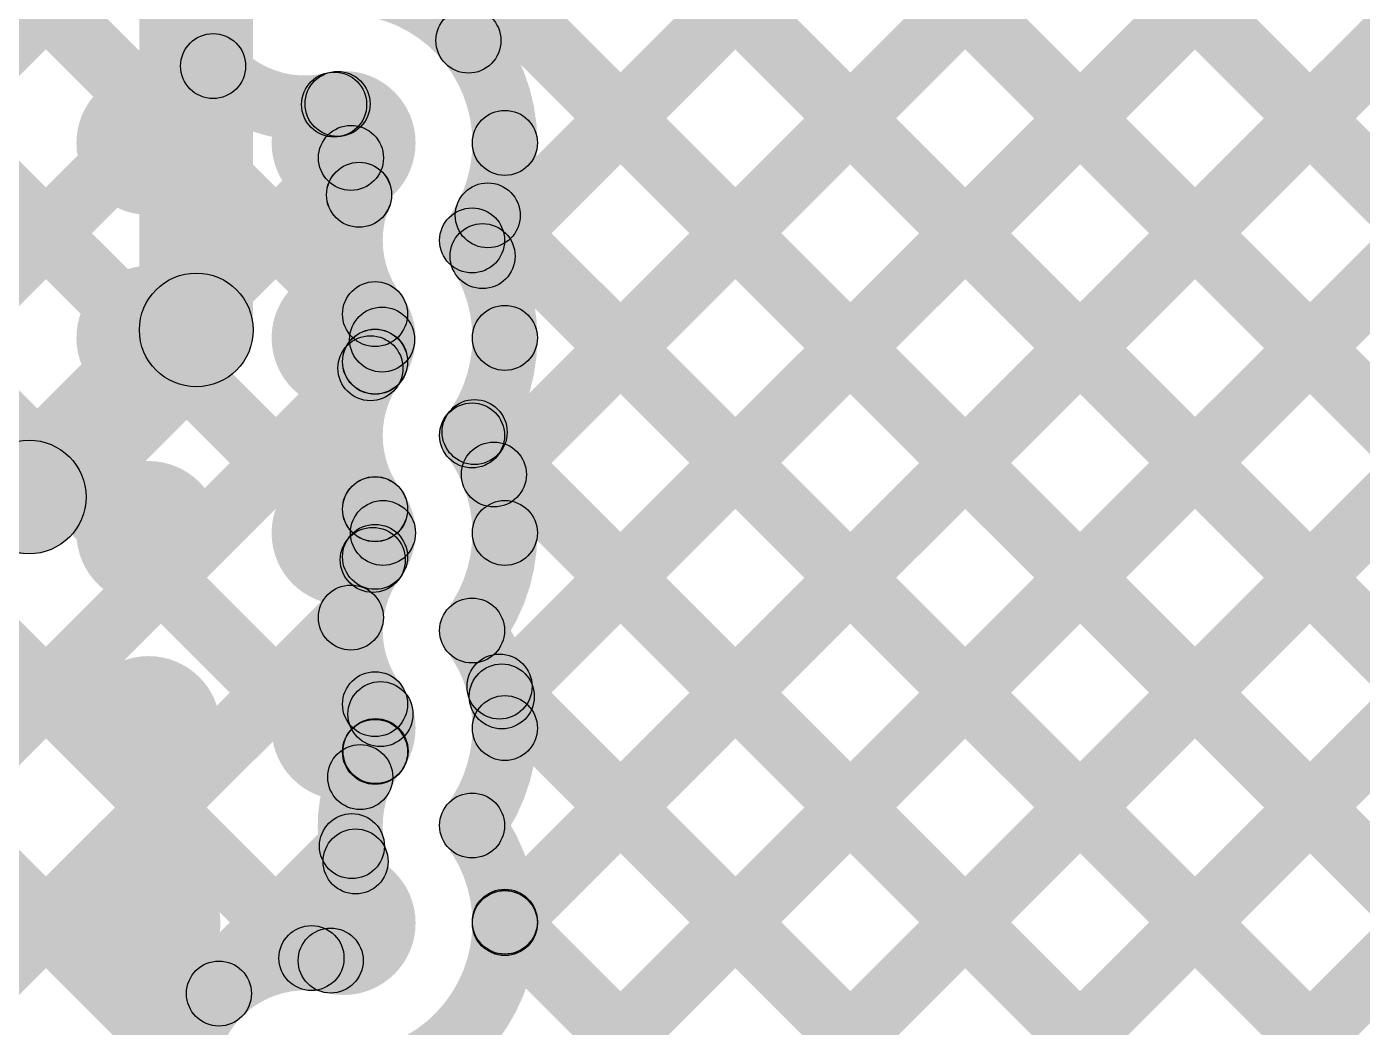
# Model space of a CAD drawing. Header units: millimetres. Extents: x -0.28 to 3.03, y -0.05 to 3.12.
# Drawn here: x 1.8301 to 1.9945, y 1.2201 to 1.3433 of the extents above; entities that cross this region are included whole.
import ezdxf

# ---------------------------------------------------------------- set-up
doc = ezdxf.new("R2010")
doc.units = ezdxf.units.MM
doc.header["$MEASUREMENT"] = 0
for name, color, linetype in [('BottomLayer', 5, 'Continuous'), ('TopLayer', 1, 'Continuous'), ('TopOverlay', 2, 'Continuous'), ('ViaHoleLayer', 16, 'Continuous')]:
    doc.layers.add(name, color=color, linetype=linetype)

msp = doc.modelspace()

# ---------------------------------------------------------------- hatches: boundary and pattern name
at = {"layer": 'BottomLayer'}
for points in [[(1.67102, 0.95279), (1.66537, 0.95845), (2.39858, 1.69166), (2.40423, 1.686)], [(1.69931, 0.95279), (1.69365, 0.95845), (2.42686, 1.69166), (2.43252, 1.686)], [(1.86719, 1.17725), (1.86154, 1.1829), (2.37029, 1.69166), (2.37595, 1.686)], [(1.88731, 1.33879), (1.88166, 1.34445), (2.22887, 1.69166), (2.23453, 1.686)], [(1.88907, 1.31226), (1.88341, 1.31792), (2.25715, 1.69166), (2.26281, 1.686)], [(1.89046, 1.28537), (1.88481, 1.29103), (2.28544, 1.69166), (2.29109, 1.686)], [(1.89143, 1.25805), (1.88577, 1.26371), (2.31372, 1.69166), (2.31938, 1.686)], [(1.89181, 1.23015), (1.88616, 1.23581), (2.34201, 1.69166), (2.34766, 1.686)], [(1.62628, 1.65989), (1.63193, 1.66555), (2.08033, 1.21716), (2.07467, 1.2115)], [(1.65342, 1.66103), (1.65908, 1.66669), (2.08034, 1.24543), (2.07468, 1.23977)], [(1.72759, 0.95279), (1.72193, 0.95845), (2.39567, 1.63219), (2.40133, 1.62653)], [(1.70361, 1.55427), (1.70927, 1.55993), (2.08033, 1.18887), (2.07467, 1.18321)], [(1.67206, 1.47269), (1.67771, 1.47835), (1.87555, 1.28051), (1.86989, 1.27486)], [(1.70063, 1.4724), (1.70629, 1.47806), (1.8767, 1.30764), (1.87105, 1.30199)], [(1.64543, 1.47103), (1.65109, 1.47669), (1.87401, 1.25377), (1.86835, 1.24811)], [(1.62135, 1.46683), (1.62701, 1.47249), (1.868, 1.23149), (1.86235, 1.22583)], [(1.60991, 1.44998), (1.61557, 1.45564), (1.8524, 1.21881), (1.84675, 1.21315)], [(1.86125, 1.36835), (1.86691, 1.37401), (2.08033, 1.16059), (2.07467, 1.15493)], [(1.6004, 1.10844), (1.59474, 1.1141), (1.84385, 1.36321), (1.8495, 1.35755)], [(1.6222, 1.10196), (1.61655, 1.10762), (1.85024, 1.34132), (1.8559, 1.33566)], [(1.63529, 1.08677), (1.62964, 1.09243), (1.86722, 1.33001), (1.87287, 1.32435)], [(1.88404, 1.31728), (1.88969, 1.32294), (2.08033, 1.1323), (2.07467, 1.12665)], [(1.66183, 1.08502), (1.65617, 1.09068), (1.8696, 1.3041), (1.87526, 1.29845)], [(1.88243, 1.2906), (1.88808, 1.29626), (2.08033, 1.10402), (2.07467, 1.09836)], [(1.69133, 1.08624), (1.68567, 1.09189), (1.8672, 1.27342), (1.87286, 1.26776)], [(1.88549, 1.25926), (1.89115, 1.26492), (2.08033, 1.07573), (2.07467, 1.07008)], [(1.71922, 1.08585), (1.71357, 1.09151), (1.86733, 1.24527), (1.87299, 1.23961)], [(1.88616, 1.23031), (1.89181, 1.23597), (2.08033, 1.04745), (2.07467, 1.04179)]]:
    msp.add_hatch(color=5, dxfattribs=at).paths.add_polyline_path(points)
h = msp.add_hatch(color=5, dxfattribs=at)
edge = h.paths.add_edge_path()
edge.add_arc((1.88449, 1.34162), 0.004, 0, 360)
h = msp.add_hatch(color=5, dxfattribs=at)
edge = h.paths.add_edge_path()
edge.add_arc((1.85307, 1.33849), 0.004, 0, 360)
h = msp.add_hatch(color=5, dxfattribs=at)
edge = h.paths.add_edge_path()
edge.add_arc((1.84511, 1.32903), 0.00886, 0, 360)
h = msp.add_hatch(color=5, dxfattribs=at)
edge = h.paths.add_edge_path()
edge.add_arc((1.86913, 1.32903), 0.00886, 0, 360)
h = msp.add_hatch(color=5, dxfattribs=at)
edge = h.paths.add_edge_path()
edge.add_arc((1.86797, 1.33375), 0.004, 0, 360)
h = msp.add_hatch(color=5, dxfattribs=at)
edge = h.paths.add_edge_path()
edge.add_arc((1.86797, 1.33375), 0.004, 0, 360)
h = msp.add_hatch(color=5, dxfattribs=at)
edge = h.paths.add_edge_path()
edge.add_arc((1.86839, 1.33383), 0.004, 0, 360)
h = msp.add_hatch(color=5, dxfattribs=at)
edge = h.paths.add_edge_path()
edge.add_arc((1.88898, 1.32903), 0.004, 0, 360)
h = msp.add_hatch(color=5, dxfattribs=at)
edge = h.paths.add_edge_path()
edge.add_arc((1.88898, 1.32903), 0.004, 0, 360)
h = msp.add_hatch(color=5, dxfattribs=at)
edge = h.paths.add_edge_path()
edge.add_arc((1.87004, 1.32718), 0.004, 0, 360)
h = msp.add_hatch(color=5, dxfattribs=at)
edge = h.paths.add_edge_path()
edge.add_arc((1.87104, 1.32264), 0.004, 0, 360)
h = msp.add_hatch(color=5, dxfattribs=at)
edge = h.paths.add_edge_path()
edge.add_arc((1.87104, 1.32264), 0.004, 0, 360)
h = msp.add_hatch(color=5, dxfattribs=at)
edge = h.paths.add_edge_path()
edge.add_arc((1.87103, 1.32264), 0.004, 0, 360)
h = msp.add_hatch(color=5, dxfattribs=at)
edge = h.paths.add_edge_path()
edge.add_arc((1.88687, 1.32011), 0.004, 0, 360)
h = msp.add_hatch(color=5, dxfattribs=at)
edge = h.paths.add_edge_path()
edge.add_arc((1.88494, 1.31702), 0.004, 0, 360)
h = msp.add_hatch(color=5, dxfattribs=at)
edge = h.paths.add_edge_path()
edge.add_arc((1.88494, 1.31702), 0.004, 0, 360)
h = msp.add_hatch(color=5, dxfattribs=at)
edge = h.paths.add_edge_path()
edge.add_arc((1.88624, 1.31509), 0.004, 0, 360)
h = msp.add_hatch(color=5, dxfattribs=at)
edge = h.paths.add_edge_path()
edge.add_arc((1.84511, 1.30502), 0.00886, 0, 360)
h = msp.add_hatch(color=5, dxfattribs=at)
edge = h.paths.add_edge_path()
edge.add_arc((1.86913, 1.30502), 0.00886, 0, 360)
h = msp.add_hatch(color=5, dxfattribs=at)
edge = h.paths.add_edge_path()
edge.add_arc((1.873, 1.30795), 0.004, 0, 360)
h = msp.add_hatch(color=5, dxfattribs=at)
edge = h.paths.add_edge_path()
edge.add_arc((1.873, 1.30795), 0.004, 0, 360)
h = msp.add_hatch(color=5, dxfattribs=at)
edge = h.paths.add_edge_path()
edge.add_arc((1.87387, 1.30482), 0.004, 0, 360)
h = msp.add_hatch(color=5, dxfattribs=at)
edge = h.paths.add_edge_path()
edge.add_arc((1.88898, 1.30502), 0.004, 0, 360)
h = msp.add_hatch(color=5, dxfattribs=at)
edge = h.paths.add_edge_path()
edge.add_arc((1.88898, 1.30502), 0.004, 0, 360)
h = msp.add_hatch(color=5, dxfattribs=at)
edge = h.paths.add_edge_path()
edge.add_arc((1.87243, 1.30128), 0.004, 0, 360)
h = msp.add_hatch(color=5, dxfattribs=at)
edge = h.paths.add_edge_path()
edge.add_arc((1.873, 1.30208), 0.004, 0, 360)
h = msp.add_hatch(color=5, dxfattribs=at)
edge = h.paths.add_edge_path()
edge.add_arc((1.87301, 1.3021), 0.004, 0, 360)
h = msp.add_hatch(color=5, dxfattribs=at)
edge = h.paths.add_edge_path()
edge.add_arc((1.88494, 1.29301), 0.004, 0, 360)
h = msp.add_hatch(color=5, dxfattribs=at)
edge = h.paths.add_edge_path()
edge.add_arc((1.88494, 1.29301), 0.004, 0, 360)
h = msp.add_hatch(color=5, dxfattribs=at)
edge = h.paths.add_edge_path()
edge.add_arc((1.88526, 1.29343), 0.004, 0, 360)
h = msp.add_hatch(color=5, dxfattribs=at)
edge = h.paths.add_edge_path()
edge.add_arc((1.88763, 1.2882), 0.004, 0, 360)
h = msp.add_hatch(color=5, dxfattribs=at)
edge = h.paths.add_edge_path()
edge.add_arc((1.84511, 1.281), 0.00886, 0, 360)
h = msp.add_hatch(color=5, dxfattribs=at)
edge = h.paths.add_edge_path()
edge.add_arc((1.86913, 1.281), 0.00886, 0, 360)
h = msp.add_hatch(color=5, dxfattribs=at)
edge = h.paths.add_edge_path()
edge.add_arc((1.873, 1.28394), 0.004, 0, 360)
h = msp.add_hatch(color=5, dxfattribs=at)
edge = h.paths.add_edge_path()
edge.add_arc((1.87301, 1.28392), 0.004, 0, 360)
h = msp.add_hatch(color=5, dxfattribs=at)
edge = h.paths.add_edge_path()
edge.add_arc((1.87301, 1.28392), 0.004, 0, 360)
h = msp.add_hatch(color=5, dxfattribs=at)
edge = h.paths.add_edge_path()
edge.add_arc((1.87398, 1.281), 0.004, 0, 360)
h = msp.add_hatch(color=5, dxfattribs=at)
edge = h.paths.add_edge_path()
edge.add_arc((1.87398, 1.281), 0.004, 0, 360)
h = msp.add_hatch(color=5, dxfattribs=at)
edge = h.paths.add_edge_path()
edge.add_arc((1.88898, 1.281), 0.004, 0, 360)
h = msp.add_hatch(color=5, dxfattribs=at)
edge = h.paths.add_edge_path()
edge.add_arc((1.88898, 1.281), 0.004, 0, 360)
h = msp.add_hatch(color=5, dxfattribs=at)
edge = h.paths.add_edge_path()
edge.add_arc((1.87272, 1.27769), 0.004, 0, 360)
h = msp.add_hatch(color=5, dxfattribs=at)
edge = h.paths.add_edge_path()
edge.add_arc((1.873, 1.27806), 0.004, 0, 360)
h = msp.add_hatch(color=5, dxfattribs=at)
edge = h.paths.add_edge_path()
edge.add_arc((1.873, 1.27806), 0.004, 0, 360)
h = msp.add_hatch(color=5, dxfattribs=at)
edge = h.paths.add_edge_path()
edge.add_arc((1.873, 1.27806), 0.004, 0, 360)
h = msp.add_hatch(color=5, dxfattribs=at)
edge = h.paths.add_edge_path()
edge.add_arc((1.87003, 1.27059), 0.004, 0, 360)
h = msp.add_hatch(color=5, dxfattribs=at)
edge = h.paths.add_edge_path()
edge.add_arc((1.88494, 1.26899), 0.004, 0, 360)
h = msp.add_hatch(color=5, dxfattribs=at)
edge = h.paths.add_edge_path()
edge.add_arc((1.88494, 1.26899), 0.004, 0, 360)
h = msp.add_hatch(color=5, dxfattribs=at)
edge = h.paths.add_edge_path()
edge.add_arc((1.84511, 1.25698), 0.00886, 0, 360)
h = msp.add_hatch(color=5, dxfattribs=at)
edge = h.paths.add_edge_path()
edge.add_arc((1.86913, 1.25698), 0.00886, 0, 360)
h = msp.add_hatch(color=5, dxfattribs=at)
edge = h.paths.add_edge_path()
edge.add_arc((1.88832, 1.26209), 0.004, 0, 360)
h = msp.add_hatch(color=5, dxfattribs=at)
edge = h.paths.add_edge_path()
edge.add_arc((1.8886, 1.26088), 0.004, 0, 360)
h = msp.add_hatch(color=5, dxfattribs=at)
edge = h.paths.add_edge_path()
edge.add_arc((1.873, 1.25992), 0.004, 0, 360)
h = msp.add_hatch(color=5, dxfattribs=at)
edge = h.paths.add_edge_path()
edge.add_arc((1.873, 1.25992), 0.004, 0, 360)
h = msp.add_hatch(color=5, dxfattribs=at)
edge = h.paths.add_edge_path()
edge.add_arc((1.87367, 1.2587), 0.004, 0, 360)
h = msp.add_hatch(color=5, dxfattribs=at)
edge = h.paths.add_edge_path()
edge.add_arc((1.88898, 1.25698), 0.004, 0, 360)
h = msp.add_hatch(color=5, dxfattribs=at)
edge = h.paths.add_edge_path()
edge.add_arc((1.88898, 1.25698), 0.004, 0, 360)
h = msp.add_hatch(color=5, dxfattribs=at)
edge = h.paths.add_edge_path()
edge.add_arc((1.873, 1.25405), 0.004, 0, 360)
h = msp.add_hatch(color=5, dxfattribs=at)
edge = h.paths.add_edge_path()
edge.add_arc((1.87301, 1.25407), 0.004, 0, 360)
h = msp.add_hatch(color=5, dxfattribs=at)
edge = h.paths.add_edge_path()
edge.add_arc((1.87306, 1.25414), 0.004, 0, 360)
h = msp.add_hatch(color=5, dxfattribs=at)
edge = h.paths.add_edge_path()
edge.add_arc((1.87118, 1.25094), 0.004, 0, 360)
h = msp.add_hatch(color=5, dxfattribs=at)
edge = h.paths.add_edge_path()
edge.add_arc((1.88494, 1.24498), 0.004, 0, 360)
h = msp.add_hatch(color=5, dxfattribs=at)
edge = h.paths.add_edge_path()
edge.add_arc((1.88494, 1.24498), 0.004, 0, 360)
h = msp.add_hatch(color=5, dxfattribs=at)
edge = h.paths.add_edge_path()
edge.add_arc((1.87016, 1.24244), 0.004, 0, 360)
h = msp.add_hatch(color=5, dxfattribs=at)
edge = h.paths.add_edge_path()
edge.add_arc((1.87061, 1.24056), 0.004, 0, 360)
h = msp.add_hatch(color=5, dxfattribs=at)
edge = h.paths.add_edge_path()
edge.add_arc((1.87061, 1.24056), 0.004, 0, 360)
h = msp.add_hatch(color=5, dxfattribs=at)
edge = h.paths.add_edge_path()
edge.add_arc((1.87061, 1.24056), 0.004, 0, 360)
h = msp.add_hatch(color=5, dxfattribs=at)
edge = h.paths.add_edge_path()
edge.add_arc((1.84511, 1.23297), 0.00886, 0, 360)
h = msp.add_hatch(color=5, dxfattribs=at)
edge = h.paths.add_edge_path()
edge.add_arc((1.86913, 1.23297), 0.00886, 0, 360)
h = msp.add_hatch(color=5, dxfattribs=at)
edge = h.paths.add_edge_path()
edge.add_arc((1.88898, 1.23314), 0.004, 0, 360)
h = msp.add_hatch(color=5, dxfattribs=at)
edge = h.paths.add_edge_path()
edge.add_arc((1.88898, 1.23298), 0.004, 0, 360)
h = msp.add_hatch(color=5, dxfattribs=at)
edge = h.paths.add_edge_path()
edge.add_arc((1.88898, 1.23297), 0.004, 0, 360)
h = msp.add_hatch(color=5, dxfattribs=at)
edge = h.paths.add_edge_path()
edge.add_arc((1.88898, 1.23297), 0.004, 0, 360)
h = msp.add_hatch(color=5, dxfattribs=at)
edge = h.paths.add_edge_path()
edge.add_arc((1.86518, 1.22866), 0.004, 0, 360)
h = msp.add_hatch(color=5, dxfattribs=at)
edge = h.paths.add_edge_path()
edge.add_arc((1.86754, 1.22835), 0.004, 0, 360)
h = msp.add_hatch(color=5, dxfattribs=at)
edge = h.paths.add_edge_path()
edge.add_arc((1.86754, 1.22835), 0.004, 0, 360)
h = msp.add_hatch(color=5, dxfattribs=at)
edge = h.paths.add_edge_path()
edge.add_arc((1.86754, 1.22835), 0.004, 0, 360)
h = msp.add_hatch(color=5, dxfattribs=at)
edge = h.paths.add_edge_path()
edge.add_arc((1.85379, 1.22429), 0.004, 0, 360)
h = msp.add_hatch(color=5, dxfattribs=at)
edge = h.paths.add_edge_path()
edge.add_arc((1.85379, 1.22429), 0.004, 0, 360)
h = msp.add_hatch(color=5, dxfattribs=at)
edge = h.paths.add_edge_path()
edge.add_arc((1.85379, 1.22429), 0.004, 0, 360)
h = msp.add_hatch(color=5, dxfattribs=at)
edge = h.paths.add_edge_path()
edge.add_arc((1.85379, 1.22429), 0.004, 0, 360)
at = {"layer": 'TopLayer'}
for points in [[(1.82017, 1.49428), (1.82583, 1.49994), (2.15032, 1.17545), (2.14466, 1.16979)], [(1.667, 1.47775), (1.67266, 1.4834), (1.87555, 1.28051), (1.86989, 1.27486)], [(1.77971, 1.47817), (1.78537, 1.48383), (2.09456, 1.17464), (2.08891, 1.16898)], [(1.808, 1.47817), (1.81366, 1.48383), (2.12285, 1.17464), (2.11719, 1.16898)], [(1.6964, 1.47663), (1.70206, 1.48229), (1.8767, 1.30764), (1.87105, 1.30199)], [(1.64543, 1.47103), (1.65109, 1.47669), (1.87401, 1.25377), (1.86835, 1.24811)], [(1.62135, 1.46683), (1.62701, 1.47249), (1.868, 1.23149), (1.86235, 1.22583)], [(1.60991, 1.44998), (1.61557, 1.45564), (1.8524, 1.21881), (1.84675, 1.21315)], [(1.88731, 1.33879), (1.88166, 1.34445), (1.98749, 1.45028), (1.99314, 1.44462)], [(1.88907, 1.31226), (1.88341, 1.31792), (2.00163, 1.43614), (2.00729, 1.43048)], [(1.89046, 1.28537), (1.88481, 1.29103), (2.01582, 1.42204), (2.02147, 1.41638)], [(1.61383, 0.83903), (1.60817, 0.84469), (2.17981, 1.41633), (2.18547, 1.41067)], [(1.61383, 0.86731), (1.60817, 0.87297), (2.15153, 1.41633), (2.15719, 1.41067)], [(1.61383, 0.8956), (1.60817, 0.90126), (2.12324, 1.41633), (2.1289, 1.41067)], [(1.86719, 1.17725), (1.86154, 1.1829), (2.09496, 1.41633), (2.10062, 1.41067)], [(1.89143, 1.25805), (1.88577, 1.26371), (2.03839, 1.41633), (2.04405, 1.41067)], [(1.89181, 1.23015), (1.88616, 1.23581), (2.06668, 1.41633), (2.07233, 1.41067)], [(1.86125, 1.36835), (1.86691, 1.37401), (2.06628, 1.17464), (2.06062, 1.16898)], [(1.6004, 1.10844), (1.59474, 1.1141), (1.84385, 1.36321), (1.8495, 1.35755)], [(1.6222, 1.10196), (1.61655, 1.10762), (1.85024, 1.34132), (1.8559, 1.33566)], [(1.63529, 1.08677), (1.62964, 1.09243), (1.86722, 1.33001), (1.87287, 1.32435)], [(1.88404, 1.31728), (1.88969, 1.32294), (2.03799, 1.17464), (2.03234, 1.16898)], [(1.66183, 1.08502), (1.65617, 1.09068), (1.8696, 1.3041), (1.87526, 1.29845)], [(1.88243, 1.2906), (1.88808, 1.29626), (2.00971, 1.17464), (2.00405, 1.16898)], [(1.69133, 1.08624), (1.68567, 1.09189), (1.8672, 1.27342), (1.87286, 1.26776)], [(1.88549, 1.25926), (1.89115, 1.26492), (1.98376, 1.1723), (1.97811, 1.16664)], [(1.71922, 1.08585), (1.71357, 1.09151), (1.86733, 1.24527), (1.87299, 1.23961)], [(1.88616, 1.23031), (1.89181, 1.23597), (1.96883, 1.15895), (1.96318, 1.15329)]]:
    msp.add_hatch(color=1, dxfattribs=at).paths.add_polyline_path(points)
h = msp.add_hatch(color=1, dxfattribs=at)
edge = h.paths.add_edge_path()
edge.add_arc((1.88449, 1.34162), 0.004, 0, 360)
h = msp.add_hatch(color=1, dxfattribs=at)
edge = h.paths.add_edge_path()
edge.add_arc((1.85307, 1.33849), 0.004, 0, 360)
h = msp.add_hatch(color=1, dxfattribs=at)
edge = h.paths.add_edge_path()
edge.add_arc((1.84511, 1.32903), 0.00886, 0, 360)
h = msp.add_hatch(color=1, dxfattribs=at)
edge = h.paths.add_edge_path()
edge.add_arc((1.86913, 1.32903), 0.00886, 0, 360)
h = msp.add_hatch(color=1, dxfattribs=at)
edge = h.paths.add_edge_path()
edge.add_arc((1.86797, 1.33375), 0.004, 0, 360)
h = msp.add_hatch(color=1, dxfattribs=at)
edge = h.paths.add_edge_path()
edge.add_arc((1.86797, 1.33375), 0.004, 0, 360)
h = msp.add_hatch(color=1, dxfattribs=at)
edge = h.paths.add_edge_path()
edge.add_arc((1.86839, 1.33383), 0.004, 0, 360)
h = msp.add_hatch(color=1, dxfattribs=at)
edge = h.paths.add_edge_path()
edge.add_arc((1.88898, 1.32903), 0.004, 0, 360)
h = msp.add_hatch(color=1, dxfattribs=at)
edge = h.paths.add_edge_path()
edge.add_arc((1.88898, 1.32903), 0.004, 0, 360)
h = msp.add_hatch(color=1, dxfattribs=at)
edge = h.paths.add_edge_path()
edge.add_arc((1.87004, 1.32718), 0.004, 0, 360)
h = msp.add_hatch(color=1, dxfattribs=at)
edge = h.paths.add_edge_path()
edge.add_arc((1.87103, 1.32264), 0.004, 0, 360)
h = msp.add_hatch(color=1, dxfattribs=at)
edge = h.paths.add_edge_path()
edge.add_arc((1.87104, 1.32264), 0.004, 0, 360)
h = msp.add_hatch(color=1, dxfattribs=at)
edge = h.paths.add_edge_path()
edge.add_arc((1.87104, 1.32264), 0.004, 0, 360)
h = msp.add_hatch(color=1, dxfattribs=at)
edge = h.paths.add_edge_path()
edge.add_arc((1.88687, 1.32011), 0.004, 0, 360)
h = msp.add_hatch(color=1, dxfattribs=at)
edge = h.paths.add_edge_path()
edge.add_arc((1.88494, 1.31702), 0.004, 0, 360)
h = msp.add_hatch(color=1, dxfattribs=at)
edge = h.paths.add_edge_path()
edge.add_arc((1.88494, 1.31702), 0.004, 0, 360)
h = msp.add_hatch(color=1, dxfattribs=at)
edge = h.paths.add_edge_path()
edge.add_arc((1.88624, 1.31509), 0.004, 0, 360)
h = msp.add_hatch(color=1, dxfattribs=at)
edge = h.paths.add_edge_path()
edge.add_arc((1.84511, 1.30502), 0.00886, 0, 360)
h = msp.add_hatch(color=1, dxfattribs=at)
edge = h.paths.add_edge_path()
edge.add_arc((1.86913, 1.30502), 0.00886, 0, 360)
h = msp.add_hatch(color=1, dxfattribs=at)
edge = h.paths.add_edge_path()
edge.add_arc((1.873, 1.30795), 0.004, 0, 360)
h = msp.add_hatch(color=1, dxfattribs=at)
edge = h.paths.add_edge_path()
edge.add_arc((1.873, 1.30795), 0.004, 0, 360)
h = msp.add_hatch(color=1, dxfattribs=at)
edge = h.paths.add_edge_path()
edge.add_arc((1.87387, 1.30482), 0.004, 0, 360)
h = msp.add_hatch(color=1, dxfattribs=at)
edge = h.paths.add_edge_path()
edge.add_arc((1.88898, 1.30502), 0.004, 0, 360)
h = msp.add_hatch(color=1, dxfattribs=at)
edge = h.paths.add_edge_path()
edge.add_arc((1.88898, 1.30502), 0.004, 0, 360)
h = msp.add_hatch(color=1, dxfattribs=at)
edge = h.paths.add_edge_path()
edge.add_arc((1.87243, 1.30128), 0.004, 0, 360)
h = msp.add_hatch(color=1, dxfattribs=at)
edge = h.paths.add_edge_path()
edge.add_arc((1.873, 1.30208), 0.004, 0, 360)
h = msp.add_hatch(color=1, dxfattribs=at)
edge = h.paths.add_edge_path()
edge.add_arc((1.87301, 1.3021), 0.004, 0, 360)
h = msp.add_hatch(color=1, dxfattribs=at)
edge = h.paths.add_edge_path()
edge.add_arc((1.88494, 1.29301), 0.004, 0, 360)
h = msp.add_hatch(color=1, dxfattribs=at)
edge = h.paths.add_edge_path()
edge.add_arc((1.88494, 1.29301), 0.004, 0, 360)
h = msp.add_hatch(color=1, dxfattribs=at)
edge = h.paths.add_edge_path()
edge.add_arc((1.88526, 1.29343), 0.004, 0, 360)
h = msp.add_hatch(color=1, dxfattribs=at)
edge = h.paths.add_edge_path()
edge.add_arc((1.88763, 1.2882), 0.004, 0, 360)
h = msp.add_hatch(color=1, dxfattribs=at)
edge = h.paths.add_edge_path()
edge.add_arc((1.84511, 1.281), 0.00886, 0, 360)
h = msp.add_hatch(color=1, dxfattribs=at)
edge = h.paths.add_edge_path()
edge.add_arc((1.86913, 1.281), 0.00886, 0, 360)
h = msp.add_hatch(color=1, dxfattribs=at)
edge = h.paths.add_edge_path()
edge.add_arc((1.873, 1.28394), 0.004, 0, 360)
h = msp.add_hatch(color=1, dxfattribs=at)
edge = h.paths.add_edge_path()
edge.add_arc((1.87301, 1.28392), 0.004, 0, 360)
h = msp.add_hatch(color=1, dxfattribs=at)
edge = h.paths.add_edge_path()
edge.add_arc((1.87301, 1.28392), 0.004, 0, 360)
h = msp.add_hatch(color=1, dxfattribs=at)
edge = h.paths.add_edge_path()
edge.add_arc((1.87398, 1.281), 0.004, 0, 360)
h = msp.add_hatch(color=1, dxfattribs=at)
edge = h.paths.add_edge_path()
edge.add_arc((1.87398, 1.281), 0.004, 0, 360)
h = msp.add_hatch(color=1, dxfattribs=at)
edge = h.paths.add_edge_path()
edge.add_arc((1.88898, 1.281), 0.004, 0, 360)
h = msp.add_hatch(color=1, dxfattribs=at)
edge = h.paths.add_edge_path()
edge.add_arc((1.88898, 1.281), 0.004, 0, 360)
h = msp.add_hatch(color=1, dxfattribs=at)
edge = h.paths.add_edge_path()
edge.add_arc((1.87272, 1.27769), 0.004, 0, 360)
h = msp.add_hatch(color=1, dxfattribs=at)
edge = h.paths.add_edge_path()
edge.add_arc((1.873, 1.27806), 0.004, 0, 360)
h = msp.add_hatch(color=1, dxfattribs=at)
edge = h.paths.add_edge_path()
edge.add_arc((1.873, 1.27806), 0.004, 0, 360)
h = msp.add_hatch(color=1, dxfattribs=at)
edge = h.paths.add_edge_path()
edge.add_arc((1.873, 1.27806), 0.004, 0, 360)
h = msp.add_hatch(color=1, dxfattribs=at)
edge = h.paths.add_edge_path()
edge.add_arc((1.87003, 1.27059), 0.004, 0, 360)
h = msp.add_hatch(color=1, dxfattribs=at)
edge = h.paths.add_edge_path()
edge.add_arc((1.88494, 1.26899), 0.004, 0, 360)
h = msp.add_hatch(color=1, dxfattribs=at)
edge = h.paths.add_edge_path()
edge.add_arc((1.88494, 1.26899), 0.004, 0, 360)
h = msp.add_hatch(color=1, dxfattribs=at)
edge = h.paths.add_edge_path()
edge.add_arc((1.84511, 1.25698), 0.00886, 0, 360)
h = msp.add_hatch(color=1, dxfattribs=at)
edge = h.paths.add_edge_path()
edge.add_arc((1.86913, 1.25698), 0.00886, 0, 360)
h = msp.add_hatch(color=1, dxfattribs=at)
edge = h.paths.add_edge_path()
edge.add_arc((1.88832, 1.26209), 0.004, 0, 360)
h = msp.add_hatch(color=1, dxfattribs=at)
edge = h.paths.add_edge_path()
edge.add_arc((1.8886, 1.26088), 0.004, 0, 360)
h = msp.add_hatch(color=1, dxfattribs=at)
edge = h.paths.add_edge_path()
edge.add_arc((1.873, 1.25992), 0.004, 0, 360)
h = msp.add_hatch(color=1, dxfattribs=at)
edge = h.paths.add_edge_path()
edge.add_arc((1.873, 1.25992), 0.004, 0, 360)
h = msp.add_hatch(color=1, dxfattribs=at)
edge = h.paths.add_edge_path()
edge.add_arc((1.87367, 1.2587), 0.004, 0, 360)
h = msp.add_hatch(color=1, dxfattribs=at)
edge = h.paths.add_edge_path()
edge.add_arc((1.88898, 1.25698), 0.004, 0, 360)
h = msp.add_hatch(color=1, dxfattribs=at)
edge = h.paths.add_edge_path()
edge.add_arc((1.88898, 1.25698), 0.004, 0, 360)
h = msp.add_hatch(color=1, dxfattribs=at)
edge = h.paths.add_edge_path()
edge.add_arc((1.873, 1.25405), 0.004, 0, 360)
h = msp.add_hatch(color=1, dxfattribs=at)
edge = h.paths.add_edge_path()
edge.add_arc((1.87301, 1.25407), 0.004, 0, 360)
h = msp.add_hatch(color=1, dxfattribs=at)
edge = h.paths.add_edge_path()
edge.add_arc((1.87306, 1.25414), 0.004, 0, 360)
h = msp.add_hatch(color=1, dxfattribs=at)
edge = h.paths.add_edge_path()
edge.add_arc((1.87118, 1.25094), 0.004, 0, 360)
h = msp.add_hatch(color=1, dxfattribs=at)
edge = h.paths.add_edge_path()
edge.add_arc((1.88494, 1.24498), 0.004, 0, 360)
h = msp.add_hatch(color=1, dxfattribs=at)
edge = h.paths.add_edge_path()
edge.add_arc((1.88494, 1.24498), 0.004, 0, 360)
h = msp.add_hatch(color=1, dxfattribs=at)
edge = h.paths.add_edge_path()
edge.add_arc((1.87016, 1.24244), 0.004, 0, 360)
h = msp.add_hatch(color=1, dxfattribs=at)
edge = h.paths.add_edge_path()
edge.add_arc((1.87061, 1.24056), 0.004, 0, 360)
h = msp.add_hatch(color=1, dxfattribs=at)
edge = h.paths.add_edge_path()
edge.add_arc((1.87061, 1.24056), 0.004, 0, 360)
h = msp.add_hatch(color=1, dxfattribs=at)
edge = h.paths.add_edge_path()
edge.add_arc((1.87061, 1.24056), 0.004, 0, 360)
h = msp.add_hatch(color=1, dxfattribs=at)
edge = h.paths.add_edge_path()
edge.add_arc((1.84511, 1.23297), 0.00886, 0, 360)
h = msp.add_hatch(color=1, dxfattribs=at)
edge = h.paths.add_edge_path()
edge.add_arc((1.86913, 1.23297), 0.00886, 0, 360)
h = msp.add_hatch(color=1, dxfattribs=at)
edge = h.paths.add_edge_path()
edge.add_arc((1.88898, 1.23314), 0.004, 0, 360)
h = msp.add_hatch(color=1, dxfattribs=at)
edge = h.paths.add_edge_path()
edge.add_arc((1.88898, 1.23298), 0.004, 0, 360)
h = msp.add_hatch(color=1, dxfattribs=at)
edge = h.paths.add_edge_path()
edge.add_arc((1.88898, 1.23297), 0.004, 0, 360)
h = msp.add_hatch(color=1, dxfattribs=at)
edge = h.paths.add_edge_path()
edge.add_arc((1.88898, 1.23297), 0.004, 0, 360)
h = msp.add_hatch(color=1, dxfattribs=at)
edge = h.paths.add_edge_path()
edge.add_arc((1.86518, 1.22866), 0.004, 0, 360)
h = msp.add_hatch(color=1, dxfattribs=at)
edge = h.paths.add_edge_path()
edge.add_arc((1.86754, 1.22835), 0.004, 0, 360)
h = msp.add_hatch(color=1, dxfattribs=at)
edge = h.paths.add_edge_path()
edge.add_arc((1.86754, 1.22835), 0.004, 0, 360)
h = msp.add_hatch(color=1, dxfattribs=at)
edge = h.paths.add_edge_path()
edge.add_arc((1.86754, 1.22835), 0.004, 0, 360)
h = msp.add_hatch(color=1, dxfattribs=at)
edge = h.paths.add_edge_path()
edge.add_arc((1.85379, 1.22429), 0.004, 0, 360)
h = msp.add_hatch(color=1, dxfattribs=at)
edge = h.paths.add_edge_path()
edge.add_arc((1.85379, 1.22429), 0.004, 0, 360)
h = msp.add_hatch(color=1, dxfattribs=at)
edge = h.paths.add_edge_path()
edge.add_arc((1.85379, 1.22429), 0.004, 0, 360)
h = msp.add_hatch(color=1, dxfattribs=at)
edge = h.paths.add_edge_path()
edge.add_arc((1.85379, 1.22429), 0.004, 0, 360)
at = {"layer": 'TopOverlay'}
for points in [[(1.858, 1.306), (1.844, 1.306), (1.844, 1.395), (1.858, 1.395)], [(1.83538, 1.28048), (1.82548, 1.29038), (1.84605, 1.31095), (1.85595, 1.30105)], [(0.96257, 1.27843), (0.96257, 1.29243), (1.83043, 1.29243), (1.83043, 1.27843)]]:
    msp.add_hatch(color=2, dxfattribs=at).paths.add_polyline_path(points)
h = msp.add_hatch(color=2, dxfattribs=at)
edge = h.paths.add_edge_path()
edge.add_arc((1.851, 1.306), 0.007, 0, 360)
h = msp.add_hatch(color=2, dxfattribs=at)
edge = h.paths.add_edge_path()
edge.add_arc((1.851, 1.306), 0.007, 0, 360)
h = msp.add_hatch(color=2, dxfattribs=at)
edge = h.paths.add_edge_path()
edge.add_arc((1.83043, 1.28543), 0.007, 0, 360)
h = msp.add_hatch(color=2, dxfattribs=at)
edge = h.paths.add_edge_path()
edge.add_arc((1.83043, 1.28543), 0.007, 0, 360)
at = {"layer": 'ViaHoleLayer'}
h = msp.add_hatch(color=16, dxfattribs=at)
edge = h.paths.add_edge_path()
edge.add_arc((1.84511, 1.32903), 0.00591, 0, 360)
h = msp.add_hatch(color=16, dxfattribs=at)
edge = h.paths.add_edge_path()
edge.add_arc((1.86913, 1.32903), 0.00591, 0, 360)
h = msp.add_hatch(color=16, dxfattribs=at)
edge = h.paths.add_edge_path()
edge.add_arc((1.84511, 1.30502), 0.00591, 0, 360)
h = msp.add_hatch(color=16, dxfattribs=at)
edge = h.paths.add_edge_path()
edge.add_arc((1.86913, 1.30502), 0.00591, 0, 360)
h = msp.add_hatch(color=16, dxfattribs=at)
edge = h.paths.add_edge_path()
edge.add_arc((1.84511, 1.281), 0.00591, 0, 360)
h = msp.add_hatch(color=16, dxfattribs=at)
edge = h.paths.add_edge_path()
edge.add_arc((1.86913, 1.281), 0.00591, 0, 360)
h = msp.add_hatch(color=16, dxfattribs=at)
edge = h.paths.add_edge_path()
edge.add_arc((1.84511, 1.25698), 0.00591, 0, 360)
h = msp.add_hatch(color=16, dxfattribs=at)
edge = h.paths.add_edge_path()
edge.add_arc((1.86913, 1.25698), 0.00591, 0, 360)
h = msp.add_hatch(color=16, dxfattribs=at)
edge = h.paths.add_edge_path()
edge.add_arc((1.84511, 1.23297), 0.00591, 0, 360)
h = msp.add_hatch(color=16, dxfattribs=at)
edge = h.paths.add_edge_path()
edge.add_arc((1.86913, 1.23297), 0.00591, 0, 360)

# ---------------------------------------------------------------- linework, layer by layer
at = {"layer": 'BottomLayer', "const_width": 0.008}
for points in [[(1.86797, 1.33375, -0.563191), (1.84983, 1.35189)], [(1.86797, 1.33375, -0.563191), (1.84983, 1.35189)], [(1.8644, 1.34832, -0.486521), (1.88898, 1.32903)], [(1.86839, 1.33383, -0.014516), (1.87103, 1.32264)], [(1.88898, 1.32903, -0.163781), (1.88494, 1.31702)], [(1.873, 1.30795, -0.264243), (1.87104, 1.32264)], [(1.873, 1.30795, -0.264243), (1.87104, 1.32264)], [(1.88494, 1.31702, -0.163781), (1.88898, 1.30502)], [(1.88898, 1.30502, -0.163782), (1.88494, 1.29301)], [(1.873, 1.28394, -0.337096), (1.87301, 1.3021)], [(1.87301, 1.28392, -0.337096), (1.873, 1.30208)], [(1.88494, 1.29301, -0.163782), (1.88898, 1.281)], [(1.87301, 1.28392, -0.162351), (1.87398, 1.281)], [(1.87398, 1.281, -0.163781), (1.873, 1.27806)], [(1.88898, 1.281, -0.163781), (1.88494, 1.26899)], [(1.873, 1.25992, -0.336592), (1.873, 1.27806)], [(1.873, 1.25992, -0.33659), (1.873, 1.27806)], [(1.88494, 1.26899, -0.163781), (1.88898, 1.25698)], [(1.87367, 1.2587, -0.0058), (1.87306, 1.25414)], [(1.88898, 1.25698, -0.163782), (1.88494, 1.24498)], [(1.87061, 1.24056, -0.242055), (1.87301, 1.25407)], [(1.87061, 1.24056, -0.241576), (1.873, 1.25405)], [(1.88494, 1.24498, -0.163782), (1.88898, 1.23297)], [(1.87061, 1.24056, -0.015895), (1.86754, 1.22835)], [(1.88898, 1.23297, -0.48652), (1.8644, 1.21368)], [(1.85379, 1.22429, -0.254481), (1.86754, 1.22835)], [(1.85379, 1.22429, -0.254481), (1.86754, 1.22835)], [(1.84983, 1.21011, -0.262229), (1.85379, 1.22429)], [(1.84983, 1.21011, -0.26223), (1.85379, 1.22429)]]:
    msp.add_lwpolyline(points, format="xyb", dxfattribs=at)
at = {"layer": 'BottomLayer'}
for centre in [(1.88449, 1.34162), (1.85307, 1.33849), (1.86797, 1.33375), (1.86797, 1.33375), (1.86839, 1.33383), (1.88898, 1.32903), (1.88898, 1.32903), (1.87004, 1.32718), (1.87103, 1.32264), (1.87104, 1.32264), (1.87104, 1.32264), (1.88687, 1.32011), (1.88494, 1.31702), (1.88494, 1.31702), (1.88624, 1.31509), (1.873, 1.30795), (1.873, 1.30795), (1.87387, 1.30482), (1.88898, 1.30502), (1.88898, 1.30502), (1.87243, 1.30128), (1.873, 1.30208), (1.87301, 1.3021), (1.88494, 1.29301), (1.88494, 1.29301), (1.88526, 1.29343), (1.88763, 1.2882), (1.873, 1.28394), (1.87301, 1.28392), (1.87301, 1.28392), (1.87398, 1.281), (1.87398, 1.281), (1.88898, 1.281), (1.88898, 1.281), (1.87272, 1.27769), (1.873, 1.27806), (1.873, 1.27806), (1.873, 1.27806), (1.87003, 1.27059), (1.88494, 1.26899), (1.88494, 1.26899), (1.88832, 1.26209), (1.8886, 1.26088), (1.873, 1.25992), (1.873, 1.25992), (1.87367, 1.2587), (1.88898, 1.25698), (1.88898, 1.25698), (1.873, 1.25405), (1.87301, 1.25407), (1.87306, 1.25414), (1.87118, 1.25094), (1.88494, 1.24498), (1.88494, 1.24498), (1.87016, 1.24244), (1.87061, 1.24056), (1.87061, 1.24056), (1.87061, 1.24056), (1.88898, 1.23314), (1.88898, 1.23298), (1.88898, 1.23297), (1.88898, 1.23297), (1.86518, 1.22866), (1.86754, 1.22835), (1.86754, 1.22835), (1.86754, 1.22835), (1.85379, 1.22429), (1.85379, 1.22429), (1.85379, 1.22429), (1.85379, 1.22429)]:
    msp.add_circle(centre, 0.004, dxfattribs=at)
at = {"layer": 'TopLayer', "const_width": 0.008}
for points in [[(1.86797, 1.33375, -0.563191), (1.84983, 1.35189)], [(1.86797, 1.33375, -0.563191), (1.84983, 1.35189)], [(1.8644, 1.34832, -0.486521), (1.88898, 1.32903)], [(1.86839, 1.33383, -0.014516), (1.87103, 1.32264)], [(1.88898, 1.32903, -0.163781), (1.88494, 1.31702)], [(1.873, 1.30795, -0.264243), (1.87104, 1.32264)], [(1.873, 1.30795, -0.264243), (1.87104, 1.32264)], [(1.88494, 1.31702, -0.163781), (1.88898, 1.30502)], [(1.88898, 1.30502, -0.163782), (1.88494, 1.29301)], [(1.873, 1.28394, -0.337096), (1.87301, 1.3021)], [(1.87301, 1.28392, -0.337096), (1.873, 1.30208)], [(1.88494, 1.29301, -0.163782), (1.88898, 1.281)], [(1.87301, 1.28392, -0.162351), (1.87398, 1.281)], [(1.87398, 1.281, -0.163781), (1.873, 1.27806)], [(1.88898, 1.281, -0.163781), (1.88494, 1.26899)], [(1.873, 1.25992, -0.336592), (1.873, 1.27806)], [(1.873, 1.25992, -0.33659), (1.873, 1.27806)], [(1.88494, 1.26899, -0.163781), (1.88898, 1.25698)], [(1.87367, 1.2587, -0.0058), (1.87306, 1.25414)], [(1.88898, 1.25698, -0.163782), (1.88494, 1.24498)], [(1.87061, 1.24056, -0.242055), (1.87301, 1.25407)], [(1.87061, 1.24056, -0.241576), (1.873, 1.25405)], [(1.88494, 1.24498, -0.163782), (1.88898, 1.23297)], [(1.87061, 1.24056, -0.015895), (1.86754, 1.22835)], [(1.88898, 1.23297, -0.48652), (1.8644, 1.21368)], [(1.85379, 1.22429, -0.254481), (1.86754, 1.22835)], [(1.85379, 1.22429, -0.254481), (1.86754, 1.22835)], [(1.84983, 1.21011, -0.262229), (1.85379, 1.22429)], [(1.84983, 1.21011, -0.26223), (1.85379, 1.22429)]]:
    msp.add_lwpolyline(points, format="xyb", dxfattribs=at)
at = {"layer": 'TopLayer'}
for centre in [(1.88449, 1.34162), (1.85307, 1.33849), (1.86797, 1.33375), (1.86797, 1.33375), (1.86839, 1.33383), (1.88898, 1.32903), (1.88898, 1.32903), (1.87004, 1.32718), (1.87103, 1.32264), (1.87104, 1.32264), (1.87104, 1.32264), (1.88687, 1.32011), (1.88494, 1.31702), (1.88494, 1.31702), (1.88624, 1.31509), (1.873, 1.30795), (1.873, 1.30795), (1.87387, 1.30482), (1.88898, 1.30502), (1.88898, 1.30502), (1.87243, 1.30128), (1.873, 1.30208), (1.87301, 1.3021), (1.88494, 1.29301), (1.88494, 1.29301), (1.88526, 1.29343), (1.88763, 1.2882), (1.873, 1.28394), (1.87301, 1.28392), (1.87301, 1.28392), (1.87398, 1.281), (1.87398, 1.281), (1.88898, 1.281), (1.88898, 1.281), (1.87272, 1.27769), (1.873, 1.27806), (1.873, 1.27806), (1.873, 1.27806), (1.87003, 1.27059), (1.88494, 1.26899), (1.88494, 1.26899), (1.88832, 1.26209), (1.8886, 1.26088), (1.873, 1.25992), (1.873, 1.25992), (1.87367, 1.2587), (1.88898, 1.25698), (1.88898, 1.25698), (1.873, 1.25405), (1.87301, 1.25407), (1.87306, 1.25414), (1.87118, 1.25094), (1.88494, 1.24498), (1.88494, 1.24498), (1.87016, 1.24244), (1.87061, 1.24056), (1.87061, 1.24056), (1.87061, 1.24056), (1.88898, 1.23314), (1.88898, 1.23298), (1.88898, 1.23297), (1.88898, 1.23297), (1.86518, 1.22866), (1.86754, 1.22835), (1.86754, 1.22835), (1.86754, 1.22835), (1.85379, 1.22429), (1.85379, 1.22429), (1.85379, 1.22429), (1.85379, 1.22429)]:
    msp.add_circle(centre, 0.004, dxfattribs=at)
at = {"layer": 'TopOverlay'}
for centre in [(1.851, 1.306), (1.851, 1.306), (1.83043, 1.28543), (1.83043, 1.28543)]:
    msp.add_circle(centre, 0.007, dxfattribs=at)

doc.saveas('drawing.dxf')
